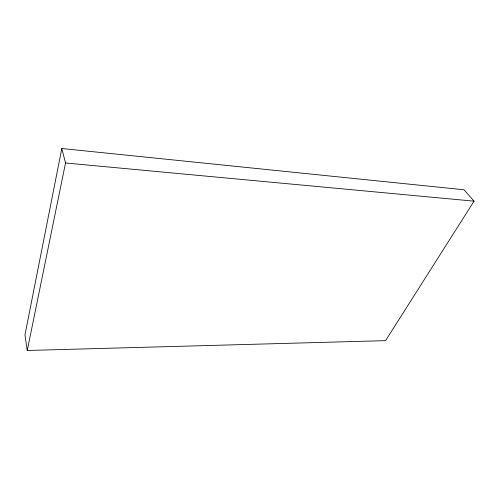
<?xml version="1.0" encoding="UTF-8"?>
<svg xmlns="http://www.w3.org/2000/svg" width="499" height="499" viewBox="0 0 499 499"><rect width="100%" height="100%" fill="white"/><g stroke="black" fill="none" stroke-linecap="round" stroke-linejoin="round"><path stroke-width="0.75" d="M61.807 148.515L24.95 334.985L27.245 350.485L385.571 340.649L474.05 201.159L464.064 189.776L61.807 148.515L65.531 162.992L27.245 350.485M65.531 162.992L474.05 201.159"/></g></svg>
